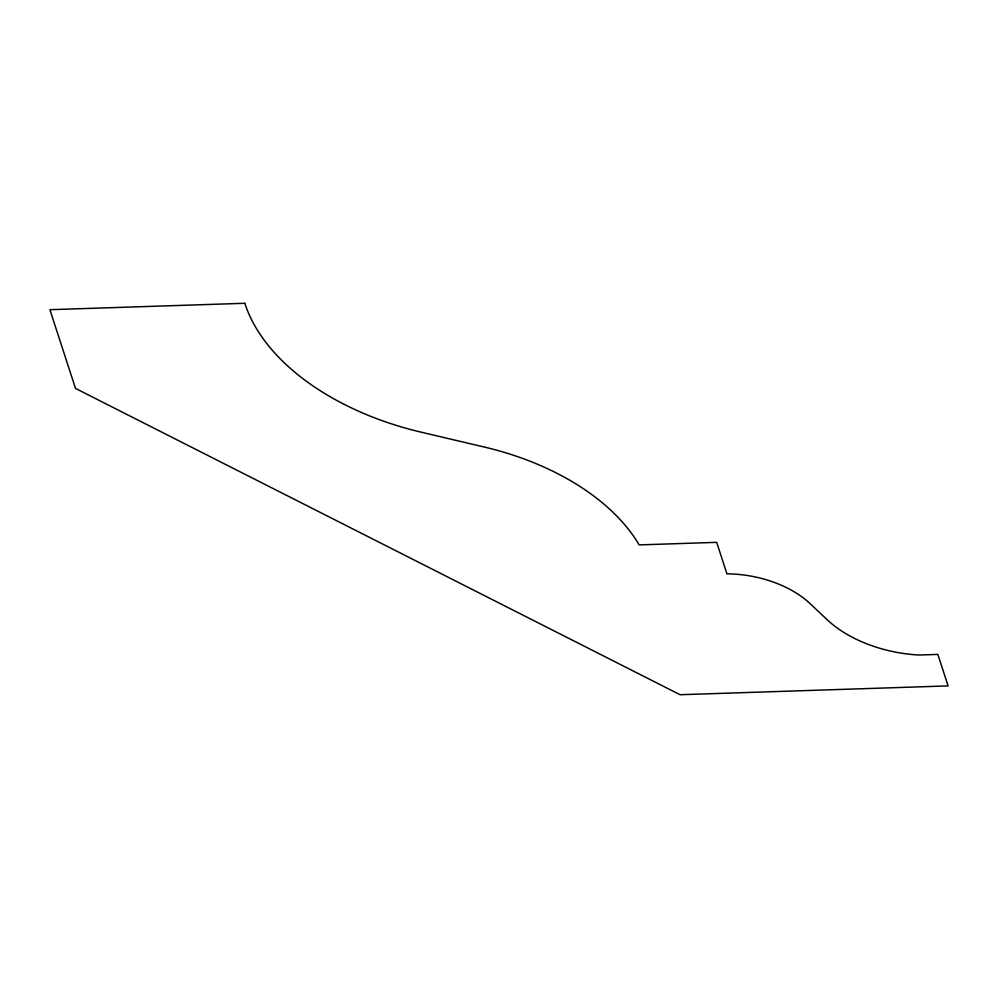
<?xml version="1.0" encoding="UTF-8"?>
<svg xmlns="http://www.w3.org/2000/svg" width="998" height="998" viewBox="0 0 998 998"><rect width="100%" height="100%" fill="white"/><g stroke="black" fill="none" stroke-linecap="round" stroke-linejoin="round"><path stroke-width="1.5" d="M244.847 303.28L49.9 309.692L75.511 388.422L680.05 694.72L948.1 685.9L937.858 654.414L919.233 655.025A105.85 65.169 9.1 0 1 826.93 619.509L810.289 603.802A88.76 54.653 9.1 0 0 726.931 573.838L716.689 542.351L639.144 544.896A216.703 133.42 9.1 0 0 484.853 447.179L421.218 432.184A232.359 143.063 9.1 0 1 244.847 303.28"/></g></svg>
